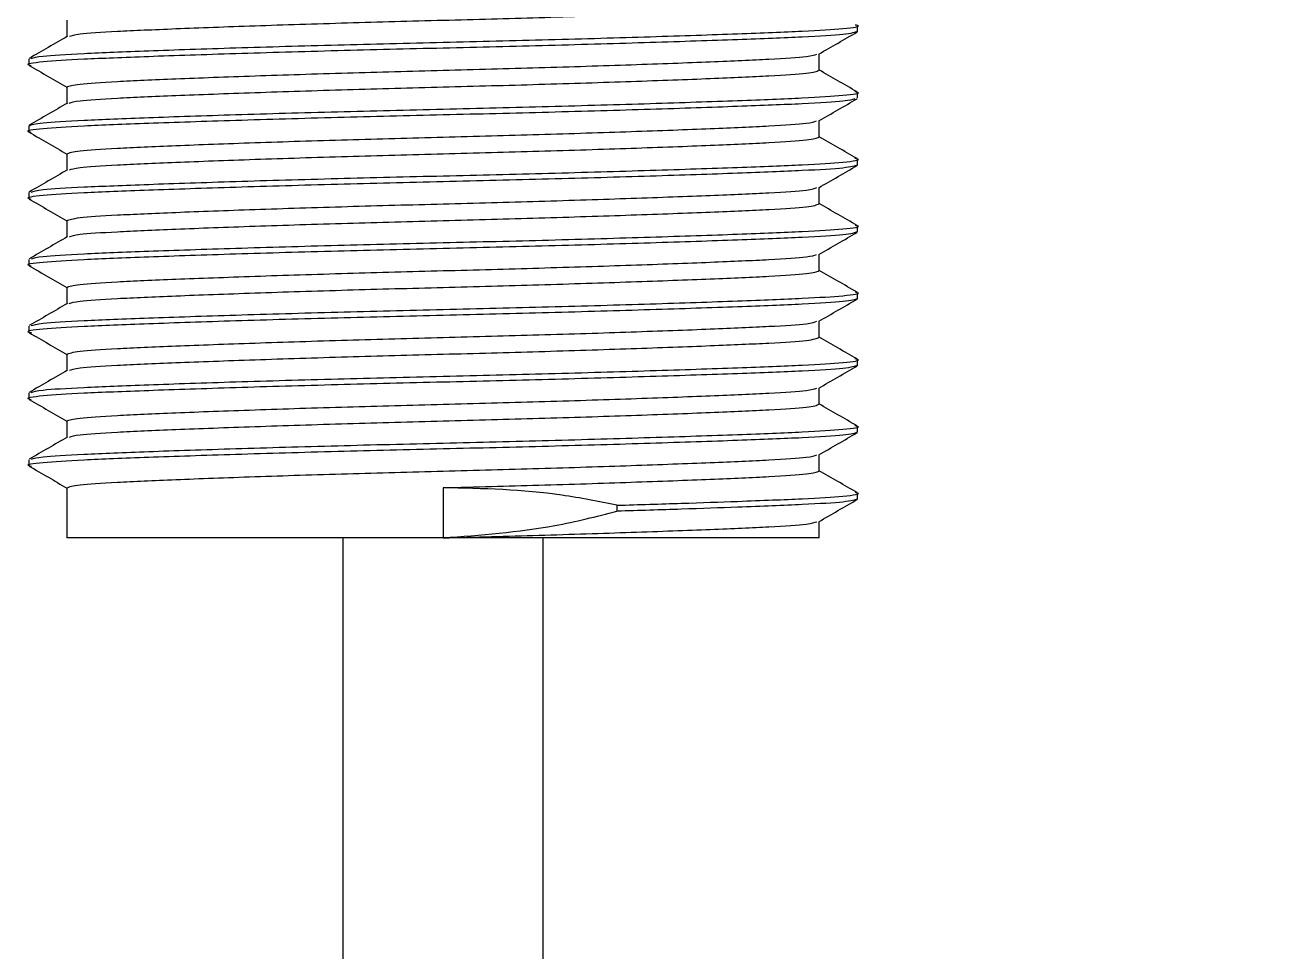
# Model space of a CAD drawing. Header units: millimetres. Extents: x 72 to 994, y 217 to 1414.
# Drawn here: x 824.4 to 899.4, y 900.8 to 956.2 of the extents above; entities that cross this region are included whole.
import ezdxf

# ---------------------------------------------------------------- set-up
doc = ezdxf.new("R2010")
doc.units = ezdxf.units.MM
doc.header["$LTSCALE"] = 5
doc.layers.add('LEVEL0', color=179, linetype='Continuous')
doc.styles.add('SLDTEXTSTYLE0', font='TXT', dxfattribs={"width": 0.75})
doc.dimstyles.new('SLDDIMSTYLE2', dxfattribs={"dimtxt": 17.5, "dimasz": 16.51, "dimexe": 0, "dimexo": 0.0625, "dimgap": 4.375, "dimtad": 1, "dimdec": 1, "dimlfac": 0.5, "dimrnd": 1e-09, "dimzin": 12, "dimdsep": 46, "dimtxsty": 'SLDTEXTSTYLE0', "dimblk1": 'CLOSED', "dimblk2": 'CLOSED', "dimsah": 1, "dimcen": 0.09, "dimadec": 0, "dimazin": 3, "dimtfac": 1, "dimtdec": 1, "dimtofl": 0, "dimtmove": 0, "dimatfit": 3, "dimldrblk": 'CLOSED', "dimfxl": 0, "dimfrac": 2, "dimtolj": 1, "dimtzin": 12, "dimarcsym": 0})

# ---------------------------------------------------------------- blocks, each defined once
blk = doc.blocks.new('_CLOSED')
at = {"color": 0, "linetype": 'ByBlock', "lineweight": -2}
for p, q in [((-1, 0.166667), (0, 0)), ((-1, 0.166667), (-1, -0.166667)), ((0, 0), (-1, -0.166667)), ((0, 0), (-1, 0))]:
    blk.add_line(p, q, dxfattribs=at)
blk = doc.blocks.new('_D_7')
at = {"layer": 'LEVEL0', "color": 7}
for p, q in [((898.39, 1052.931), (942.512, 1052.931)), ((937.512, 1052.931), (937.512, 1012.931)), ((904.39, 1012.931), (942.512, 1012.931)), ((937.512, 1012.931), (937.512, 902.781))]:
    blk.add_line(p, q, dxfattribs=at)
at = {"layer": 'LEVEL0', "color": 7, "xscale": 16.51, "yscale": 16.51}
for p, rotation in [((937.512, 1052.931, -12.199), 90.0000000000004), ((937.512, 1012.931, -12.199), 270.0000000000004)]:
    blk.add_blockref('_CLOSED', p, dxfattribs=dict(at, rotation=rotation))
at = {"layer": 'LEVEL0', "color": 7, "insert": (914.953, 902.781, -12.199), "char_height": 17.5, "attachment_point": 1, "rotation": 90, "style": 'SLDTEXTSTYLE0'}
blk.add_mtext('0-52 mm', dxfattribs=at)

msp = doc.modelspace()

# ---------------------------------------------------------------- linework, layer by layer
at = {"color": 7, "linetype": 'Continuous', "lineweight": 15}
for p, q in [((826.86, 956.531), (826.86, 955.548)), ((874.21, 955.854), (874.21, 956.209)), ((871.92, 953.531), (871.92, 954.514)), ((824.57, 954.209), (824.57, 953.853)), ((826.86, 952.531), (826.86, 951.548)), ((874.21, 951.854), (874.21, 952.209)), ((824.57, 950.209), (824.57, 949.854)), ((871.92, 949.531), (871.92, 950.514)), ((826.86, 948.531), (826.86, 947.548)), ((874.21, 947.854), (874.21, 948.209)), ((871.92, 945.531), (871.92, 946.514)), ((824.57, 946.209), (824.57, 945.853)), ((826.86, 944.531), (826.86, 943.548)), ((874.21, 943.854), (874.21, 944.209)), ((871.92, 941.531), (871.92, 942.514)), ((824.57, 942.209), (824.57, 941.854)), ((826.86, 940.531), (826.86, 939.548)), ((874.21, 939.854), (874.21, 940.209)), ((824.57, 938.209), (824.57, 937.853)), ((871.92, 937.531), (871.92, 938.514)), ((826.86, 936.531), (826.86, 935.548)), ((874.21, 935.854), (874.21, 936.209)), ((871.92, 933.531), (871.92, 934.514)), ((824.57, 934.209), (824.57, 933.854)), ((826.86, 932.531), (826.86, 931.548)), ((874.21, 931.853), (874.21, 932.209)), ((871.92, 929.531), (871.92, 930.514)), ((824.57, 930.209), (824.57, 929.854)), ((826.86, 928.531), (826.86, 925.531)), ((859.803, 927.482), (859.803, 927.126)), ((874.21, 927.854), (874.21, 928.209)), ((871.92, 925.531), (871.92, 926.514)), ((849.39, 925.531), (826.86, 925.531)), ((843.39, 925.531), (843.39, 844.425)), ((871.92, 925.531), (849.39, 925.531)), ((855.39, 844.425), (855.39, 925.531))]:
    msp.add_line(p, q, dxfattribs=at)
at = {"color": 8, "linetype": 'Continuous', "lineweight": 0}
msp.add_line((849.39, 928.531), (849.39, 925.531), dxfattribs=at)
at = {"color": 7, "linetype": 'Continuous', "lineweight": 15}
for points, knots in [([(827.012, 955.565), (827.146, 955.613), (827.439, 955.718), (829.69, 955.865), (833.243, 956.021), (837.993, 956.198), (843.526, 956.374), (849.39, 956.531), (855.254, 956.688), (860.788, 956.865), (865.535, 957.041), (869.1, 957.198), (871.462, 957.355), (871.766, 957.472), (871.92, 957.531)], [0, 0, 0, 0, 0.069703, 0.152938, 0.236174, 0.322351, 0.408527, 0.491763, 0.574999, 0.661175, 0.747352, 0.830588, 0.913823, 1, 1, 1, 1]), ([(824.727, 954.241), (824.876, 954.289), (825.199, 954.396), (827.687, 954.542), (831.602, 954.699), (836.835, 954.876), (842.93, 955.052), (849.391, 955.209), (855.849, 955.366), (861.95, 955.543), (867.163, 955.719), (871.149, 955.876), (873.532, 956.032), (874.503, 956.16), (874.12, 956.228), (874.067, 956.238)], [0, 0, 0, 0, 0.069663, 0.151655, 0.233647, 0.318535, 0.403423, 0.485415, 0.567406, 0.652295, 0.737183, 0.819174, 0.901166, 0.986054, 1, 1, 1, 1]), ([(874.21, 955.854), (874.04, 955.794), (873.706, 955.677), (871.103, 955.52), (867.176, 955.363), (861.946, 955.187), (855.85, 955.01), (849.39, 954.854), (842.931, 954.697), (836.831, 954.52), (831.617, 954.344), (827.632, 954.187), (825.247, 954.03), (824.277, 953.902), (824.664, 953.833), (824.721, 953.823)], [0, 0, 0, 0, 0.083558, 0.164265, 0.244971, 0.328529, 0.412087, 0.492794, 0.5735, 0.657058, 0.740616, 0.821323, 0.90203, 0.985587, 1, 1, 1, 1]), ([(826.89, 955.566), (826.508, 955.345), (825.744, 954.903), (824.98, 954.462), (824.598, 954.241)], [0, 0, 0, 0, 0.499983, 1, 1, 1, 1]), ([(871.895, 954.5), (872.277, 954.721), (873.041, 955.162), (873.806, 955.604), (874.188, 955.825)], [0, 0, 0, 0, 0.499981, 1, 1, 1, 1]), ([(826.86, 952.531), (827.015, 952.591), (827.318, 952.708), (829.681, 952.865), (833.246, 953.022), (837.993, 953.198), (843.527, 953.375), (849.39, 953.531), (855.254, 953.688), (860.787, 953.865), (865.537, 954.041), (869.091, 954.198), (871.352, 954.345), (871.646, 954.452), (871.782, 954.501)], [0, 0, 0, 0, 0.086052, 0.169167, 0.252282, 0.338333, 0.424385, 0.5075, 0.590615, 0.676667, 0.762718, 0.845833, 0.928948, 1, 1, 1, 1]), ([(824.596, 953.823), (824.978, 953.602), (825.733, 953.166), (826.488, 952.73), (826.86, 952.514)], [0, 0, 0, 0, 0.506344, 1, 1, 1, 1]), ([(826.999, 951.562), (827.135, 951.611), (827.429, 951.717), (829.689, 951.865), (833.243, 952.021), (837.993, 952.198), (843.526, 952.374), (849.39, 952.531), (855.254, 952.688), (860.788, 952.865), (865.535, 953.041), (869.1, 953.198), (871.462, 953.355), (871.766, 953.472), (871.92, 953.531)], [0, 0, 0, 0, 0.070997, 0.154117, 0.237237, 0.323294, 0.40935, 0.49247, 0.57559, 0.661647, 0.747704, 0.830823, 0.913943, 1, 1, 1, 1]), ([(874.182, 952.241), (873.799, 952.462), (873.046, 952.898), (872.292, 953.333), (871.92, 953.548)], [0, 0, 0, 0, 0.506992, 1, 1, 1, 1]), ([(874.046, 951.821), (873.898, 951.772), (873.575, 951.667), (871.093, 951.52), (867.179, 951.363), (861.946, 951.187), (855.85, 951.01), (849.39, 950.854), (842.931, 950.697), (836.831, 950.52), (831.617, 950.344), (827.632, 950.187), (825.247, 950.03), (824.277, 949.902), (824.666, 949.833), (824.723, 949.823)], [0, 0, 0, 0, 0.068926, 0.150904, 0.232881, 0.317755, 0.402628, 0.484606, 0.566583, 0.651456, 0.73633, 0.818307, 0.900285, 0.985158, 1, 1, 1, 1]), ([(824.57, 950.209), (824.74, 950.269), (825.075, 950.386), (827.677, 950.542), (831.605, 950.699), (836.834, 950.876), (842.93, 951.052), (849.391, 951.209), (855.849, 951.366), (861.95, 951.542), (867.163, 951.719), (871.148, 951.876), (873.535, 952.032), (874.504, 952.161), (874.111, 952.23), (874.051, 952.241)], [0, 0, 0, 0, 0.083491, 0.164134, 0.244777, 0.328268, 0.41176, 0.492402, 0.573045, 0.656536, 0.740028, 0.820671, 0.901313, 0.984805, 1, 1, 1, 1]), ([(826.886, 951.563), (826.504, 951.342), (825.739, 950.9), (824.975, 950.459), (824.593, 950.238)], [0, 0, 0, 0, 0.499979, 1, 1, 1, 1]), ([(871.887, 950.495), (872.269, 950.716), (873.033, 951.158), (873.798, 951.6), (874.18, 951.82)], [0, 0, 0, 0, 0.499978, 1, 1, 1, 1]), ([(826.86, 948.531), (827.015, 948.591), (827.318, 948.708), (829.681, 948.865), (833.246, 949.022), (837.993, 949.198), (843.527, 949.375), (849.39, 949.531), (855.254, 949.688), (860.787, 949.865), (865.538, 950.041), (869.09, 950.198), (871.336, 950.344), (871.628, 950.449), (871.761, 950.496)], [0, 0, 0, 0, 0.08625, 0.169556, 0.252862, 0.339112, 0.425362, 0.508668, 0.591974, 0.678224, 0.764474, 0.84778, 0.931086, 1, 1, 1, 1]), ([(824.597, 949.823), (824.979, 949.602), (825.733, 949.166), (826.488, 948.73), (826.86, 948.514)], [0, 0, 0, 0, 0.506356, 1, 1, 1, 1]), ([(827.012, 947.565), (827.145, 947.613), (827.438, 947.718), (829.69, 947.865), (833.243, 948.021), (837.993, 948.198), (843.526, 948.374), (849.39, 948.531), (855.254, 948.688), (860.788, 948.865), (865.535, 949.041), (869.1, 949.198), (871.462, 949.355), (871.766, 949.472), (871.92, 949.531)], [0, 0, 0, 0, 0.069747, 0.152978, 0.23621, 0.322383, 0.408555, 0.491787, 0.575019, 0.661191, 0.747364, 0.830596, 0.913827, 1, 1, 1, 1]), ([(874.181, 948.242), (873.799, 948.463), (873.045, 948.898), (872.292, 949.334), (871.92, 949.548)], [0, 0, 0, 0, 0.5071204, 1, 1, 1, 1]), ([(874.21, 947.854), (874.04, 947.794), (873.706, 947.677), (871.103, 947.52), (867.176, 947.363), (861.946, 947.187), (855.85, 947.01), (849.39, 946.854), (842.931, 946.697), (836.831, 946.52), (831.617, 946.344), (827.632, 946.187), (825.246, 946.03), (824.277, 945.901), (824.667, 945.833), (824.726, 945.822)], [0, 0, 0, 0, 0.083517, 0.164184, 0.24485, 0.328367, 0.411884, 0.492551, 0.573217, 0.656734, 0.740251, 0.820918, 0.901584, 0.985101, 1, 1, 1, 1]), ([(824.725, 946.24), (824.874, 946.289), (825.198, 946.395), (827.687, 946.542), (831.602, 946.699), (836.835, 946.876), (842.93, 947.052), (849.391, 947.209), (855.849, 947.366), (861.95, 947.542), (867.163, 947.719), (871.148, 947.876), (873.536, 948.032), (874.504, 948.162), (874.11, 948.231), (874.048, 948.242)], [0, 0, 0, 0, 0.069723, 0.151554, 0.233385, 0.318106, 0.402828, 0.484658, 0.566489, 0.651211, 0.735932, 0.817763, 0.899594, 0.984315, 1, 1, 1, 1]), ([(871.895, 946.5), (872.277, 946.721), (873.041, 947.162), (873.805, 947.604), (874.188, 947.825)], [0, 0, 0, 0, 0.49998, 1, 1, 1, 1]), ([(826.89, 947.566), (826.508, 947.345), (825.744, 946.903), (824.98, 946.461), (824.597, 946.24)], [0, 0, 0, 0, 0.499977, 1, 1, 1, 1]), ([(826.86, 944.531), (827.015, 944.591), (827.318, 944.708), (829.681, 944.865), (833.246, 945.022), (837.993, 945.198), (843.527, 945.375), (849.39, 945.531), (855.254, 945.688), (860.787, 945.865), (865.537, 946.041), (869.091, 946.198), (871.352, 946.345), (871.646, 946.452), (871.781, 946.501)], [0, 0, 0, 0, 0.086058, 0.16918, 0.252301, 0.33836, 0.424418, 0.507539, 0.590661, 0.676719, 0.762778, 0.845899, 0.92902, 1, 1, 1, 1]), ([(824.598, 945.822), (824.98, 945.601), (825.734, 945.165), (826.488, 944.729), (826.86, 944.514)], [0, 0, 0, 0, 0.506749, 1, 1, 1, 1]), ([(827.02, 943.566), (827.152, 943.614), (827.445, 943.719), (829.691, 943.865), (833.243, 944.021), (837.993, 944.198), (843.526, 944.374), (849.39, 944.531), (855.254, 944.688), (860.788, 944.865), (865.535, 945.041), (869.1, 945.198), (871.462, 945.355), (871.766, 945.472), (871.92, 945.531)], [0, 0, 0, 0, 0.068953, 0.152256, 0.235559, 0.321805, 0.408051, 0.491354, 0.574656, 0.660902, 0.747149, 0.830451, 0.913754, 1, 1, 1, 1]), ([(874.187, 944.238), (873.805, 944.459), (873.05, 944.895), (872.294, 945.332), (871.92, 945.548)], [0, 0, 0, 0, 0.5056302, 1, 1, 1, 1]), ([(824.735, 942.242), (824.882, 942.29), (825.205, 942.396), (827.688, 942.542), (831.602, 942.699), (836.835, 942.876), (842.93, 943.052), (849.391, 943.209), (855.849, 943.366), (861.95, 943.543), (867.163, 943.719), (871.149, 943.876), (873.532, 944.032), (874.503, 944.16), (874.121, 944.228), (874.068, 944.238)], [0, 0, 0, 0, 0.069007, 0.151068, 0.233129, 0.318089, 0.403049, 0.48511, 0.567171, 0.652131, 0.737091, 0.819153, 0.901214, 0.986174, 1, 1, 1, 1]), ([(874.21, 943.854), (874.04, 943.794), (873.706, 943.677), (871.103, 943.52), (867.176, 943.363), (861.946, 943.187), (855.85, 943.01), (849.39, 942.854), (842.931, 942.697), (836.831, 942.52), (831.617, 942.344), (827.632, 942.187), (825.248, 942.03), (824.277, 941.902), (824.661, 941.834), (824.716, 941.824)], [0, 0, 0, 0, 0.083599, 0.164346, 0.245093, 0.328692, 0.412291, 0.493038, 0.573785, 0.657384, 0.740983, 0.82173, 0.902477, 0.986076, 1, 1, 1, 1]), ([(826.893, 943.567), (826.511, 943.347), (825.747, 942.905), (824.983, 942.463), (824.601, 942.242)], [0, 0, 0, 0, 0.499979, 1, 1, 1, 1]), ([(871.887, 942.495), (872.269, 942.716), (873.033, 943.158), (873.798, 943.6), (874.18, 943.82)], [0, 0, 0, 0, 0.499978, 1, 1, 1, 1]), ([(826.86, 940.531), (827.015, 940.591), (827.318, 940.708), (829.681, 940.865), (833.246, 941.022), (837.993, 941.198), (843.527, 941.375), (849.39, 941.531), (855.254, 941.688), (860.787, 941.865), (865.538, 942.041), (869.09, 942.198), (871.336, 942.344), (871.628, 942.449), (871.761, 942.496)], [0, 0, 0, 0, 0.086248, 0.169553, 0.252857, 0.339106, 0.425354, 0.508658, 0.591963, 0.678211, 0.764459, 0.847764, 0.931069, 1, 1, 1, 1]), ([(824.594, 941.824), (824.976, 941.603), (825.732, 941.167), (826.487, 940.73), (826.86, 940.514)], [0, 0, 0, 0, 0.505842, 1, 1, 1, 1]), ([(827.002, 939.563), (827.137, 939.611), (827.431, 939.718), (829.69, 939.865), (833.243, 940.021), (837.993, 940.198), (843.526, 940.374), (849.39, 940.531), (855.254, 940.688), (860.788, 940.865), (865.535, 941.041), (869.1, 941.198), (871.462, 941.355), (871.766, 941.472), (871.92, 941.531)], [0, 0, 0, 0, 0.0707172, 0.153862, 0.2370069, 0.3230896, 0.4091724, 0.4923172, 0.575462, 0.6615448, 0.7476276, 0.8307724, 0.9139172, 1, 1, 1, 1]), ([(874.185, 940.239), (873.803, 940.46), (873.048, 940.897), (872.293, 941.333), (871.92, 941.548)], [0, 0, 0, 0, 0.506294, 1, 1, 1, 1]), ([(824.716, 938.238), (824.866, 938.288), (825.191, 938.395), (827.686, 938.542), (831.602, 938.699), (836.835, 938.876), (842.93, 939.052), (849.391, 939.209), (855.849, 939.366), (861.95, 939.542), (867.163, 939.719), (871.149, 939.876), (873.533, 940.032), (874.503, 940.161), (874.117, 940.229), (874.06, 940.239)], [0, 0, 0, 0, 0.070633, 0.152483, 0.234334, 0.319076, 0.403817, 0.485668, 0.567518, 0.65226, 0.737002, 0.818852, 0.900703, 0.985444, 1, 1, 1, 1]), ([(874.21, 939.854), (874.04, 939.794), (873.706, 939.677), (871.103, 939.52), (867.176, 939.363), (861.946, 939.187), (855.85, 939.01), (849.39, 938.853), (842.931, 938.697), (836.831, 938.52), (831.617, 938.344), (827.632, 938.187), (825.245, 938.03), (824.277, 937.901), (824.67, 937.832), (824.731, 937.821)], [0, 0, 0, 0, 0.08348, 0.164111, 0.244742, 0.328222, 0.411702, 0.492333, 0.572964, 0.656444, 0.739924, 0.820555, 0.901186, 0.984666, 1, 1, 1, 1]), ([(826.887, 939.564), (826.505, 939.343), (825.74, 938.901), (824.976, 938.459), (824.594, 938.238)], [0, 0, 0, 0, 0.4999819, 1, 1, 1, 1]), ([(871.894, 938.499), (872.276, 938.72), (873.04, 939.162), (873.804, 939.603), (874.187, 939.824)], [0, 0, 0, 0, 0.499979, 1, 1, 1, 1]), ([(826.86, 936.531), (827.015, 936.591), (827.318, 936.708), (829.681, 936.865), (833.246, 937.022), (837.993, 937.198), (843.527, 937.375), (849.39, 937.531), (855.254, 937.688), (860.787, 937.865), (865.537, 938.041), (869.091, 938.198), (871.349, 938.345), (871.643, 938.451), (871.778, 938.5)], [0, 0, 0, 0, 0.086087, 0.169235, 0.252383, 0.33847, 0.424557, 0.507705, 0.590853, 0.67694, 0.763027, 0.846175, 0.929323, 1, 1, 1, 1]), ([(824.599, 937.821), (824.982, 937.6), (825.735, 937.165), (826.489, 936.729), (826.86, 936.514)], [0, 0, 0, 0, 0.507104, 1, 1, 1, 1]), ([(827.004, 935.563), (827.138, 935.612), (827.432, 935.718), (829.69, 935.865), (833.243, 936.021), (837.993, 936.198), (843.526, 936.374), (849.39, 936.531), (855.254, 936.688), (860.788, 936.865), (865.535, 937.041), (869.1, 937.198), (871.462, 937.355), (871.766, 937.472), (871.92, 937.531)], [0, 0, 0, 0, 0.070568, 0.153726, 0.236884, 0.322981, 0.409077, 0.492236, 0.575394, 0.66149, 0.747587, 0.830745, 0.913903, 1, 1, 1, 1]), ([(874.18, 936.242), (873.798, 936.463), (873.045, 936.898), (872.291, 937.334), (871.92, 937.548)], [0, 0, 0, 0, 0.50735, 1, 1, 1, 1]), ([(874.21, 935.854), (874.04, 935.794), (873.706, 935.677), (871.103, 935.52), (867.176, 935.363), (861.946, 935.187), (855.85, 935.01), (849.39, 934.854), (842.931, 934.697), (836.831, 934.52), (831.617, 934.344), (827.631, 934.187), (825.249, 934.03), (824.278, 933.902), (824.659, 933.835), (824.712, 933.825)], [0, 0, 0, 0, 0.0836293, 0.1644051, 0.2451809, 0.3288101, 0.4124394, 0.4932152, 0.573991, 0.6576203, 0.7412495, 0.8220253, 0.9028011, 0.9864304, 1, 1, 1, 1]), ([(824.716, 934.238), (824.867, 934.288), (825.191, 934.395), (827.686, 934.542), (831.602, 934.699), (836.835, 934.876), (842.93, 935.052), (849.391, 935.209), (855.849, 935.366), (861.95, 935.543), (867.163, 935.719), (871.148, 935.876), (873.536, 936.032), (874.504, 936.162), (874.109, 936.231), (874.046, 936.242)], [0, 0, 0, 0, 0.0705007, 0.1522458, 0.2339909, 0.3186237, 0.4032564, 0.4850015, 0.5667466, 0.6513794, 0.7360121, 0.8177572, 0.8995023, 0.9841351, 1, 1, 1, 1]), ([(871.888, 934.496), (872.27, 934.717), (873.035, 935.159), (873.799, 935.6), (874.181, 935.821)], [0, 0, 0, 0, 0.4999822, 1, 1, 1, 1]), ([(826.887, 935.564), (826.505, 935.343), (825.741, 934.901), (824.977, 934.459), (824.594, 934.239)], [0, 0, 0, 0, 0.499977, 1, 1, 1, 1]), ([(826.86, 932.531), (827.015, 932.591), (827.318, 932.708), (829.681, 932.865), (833.246, 933.022), (837.993, 933.198), (843.527, 933.375), (849.39, 933.531), (855.254, 933.688), (860.787, 933.865), (865.538, 934.041), (869.09, 934.198), (871.338, 934.344), (871.631, 934.449), (871.764, 934.497)], [0, 0, 0, 0, 0.086219, 0.169495, 0.25277, 0.338989, 0.425208, 0.508484, 0.591759, 0.677978, 0.764197, 0.847473, 0.930748, 1, 1, 1, 1]), ([(824.593, 933.825), (824.975, 933.604), (825.731, 933.167), (826.487, 932.73), (826.86, 932.514)], [0, 0, 0, 0, 0.5055997, 1, 1, 1, 1]), ([(827.018, 931.566), (827.151, 931.614), (827.443, 931.719), (829.691, 931.865), (833.243, 932.021), (837.993, 932.198), (843.526, 932.374), (849.39, 932.531), (855.254, 932.688), (860.788, 932.865), (865.535, 933.041), (869.1, 933.198), (871.462, 933.355), (871.766, 933.472), (871.92, 933.531)], [0, 0, 0, 0, 0.069138, 0.152424, 0.23571, 0.321939, 0.408168, 0.491454, 0.57474, 0.66097, 0.747199, 0.830485, 0.913771, 1, 1, 1, 1]), ([(874.184, 932.24), (873.802, 932.461), (873.047, 932.897), (872.293, 933.333), (871.92, 933.548)], [0, 0, 0, 0, 0.5062762, 1, 1, 1, 1]), ([(824.732, 930.242), (824.88, 930.29), (825.203, 930.396), (827.688, 930.542), (831.602, 930.699), (836.835, 930.876), (842.93, 931.052), (849.391, 931.209), (855.849, 931.366), (861.95, 931.542), (867.163, 931.719), (871.149, 931.876), (873.534, 932.032), (874.503, 932.161), (874.116, 932.229), (874.058, 932.24)], [0, 0, 0, 0, 0.069175, 0.15114, 0.233105, 0.317966, 0.402826, 0.484791, 0.566756, 0.651617, 0.736477, 0.818442, 0.900407, 0.985268, 1, 1, 1, 1]), ([(874.21, 931.853), (874.04, 931.794), (873.706, 931.677), (871.103, 931.52), (867.176, 931.363), (861.946, 931.187), (855.85, 931.01), (849.39, 930.853), (842.931, 930.697), (836.831, 930.52), (831.617, 930.344), (827.633, 930.187), (825.245, 930.03), (824.277, 929.901), (824.672, 929.832), (824.734, 929.821)], [0, 0, 0, 0, 0.083454, 0.164061, 0.244668, 0.328123, 0.411577, 0.492184, 0.572791, 0.656245, 0.7397, 0.820307, 0.900914, 0.984368, 1, 1, 1, 1]), ([(826.893, 931.567), (826.511, 931.346), (825.746, 930.904), (824.982, 930.463), (824.6, 930.242)], [0, 0, 0, 0, 0.499975, 1, 1, 1, 1]), ([(871.892, 930.498), (872.274, 930.719), (873.039, 931.161), (873.803, 931.603), (874.185, 931.823)], [0, 0, 0, 0, 0.499977, 1, 1, 1, 1]), ([(826.86, 928.531), (827.015, 928.591), (827.318, 928.708), (829.681, 928.865), (833.246, 929.022), (837.993, 929.198), (843.527, 929.375), (849.39, 929.531), (855.254, 929.688), (860.787, 929.865), (865.537, 930.041), (869.091, 930.198), (871.346, 930.345), (871.639, 930.451), (871.774, 930.499)], [0, 0, 0, 0, 0.086127, 0.169314, 0.252502, 0.338629, 0.424756, 0.507943, 0.59113, 0.677257, 0.763384, 0.846572, 0.929759, 1, 1, 1, 1]), ([(824.601, 929.821), (824.983, 929.6), (825.736, 929.164), (826.489, 928.729), (826.86, 928.514)], [0, 0, 0, 0, 0.507348, 1, 1, 1, 1]), ([(849.39, 928.531), (851.322, 928.583), (855.254, 928.688), (860.788, 928.865), (865.535, 929.041), (869.1, 929.198), (871.462, 929.355), (871.766, 929.472), (871.92, 929.531)], [0, 0, 0, 0, 0.163773, 0.333333, 0.502893, 0.666667, 0.83044, 1, 1, 1, 1]), ([(874.187, 928.238), (873.805, 928.459), (873.049, 928.896), (872.294, 929.332), (871.92, 929.548)], [0, 0, 0, 0, 0.505717, 1, 1, 1, 1]), ([(859.803, 927.482), (858.706, 927.705), (855.277, 928.402), (851.773, 928.479), (849.39, 928.531)], [0, 0, 0, 0, 0.320154, 1, 1, 1, 1]), ([(859.803, 927.482), (861.117, 927.522), (863.735, 927.601), (867.604, 927.737), (871.152, 927.876), (873.531, 928.032), (874.503, 928.16), (874.121, 928.228), (874.067, 928.238)], [0, 0, 0, 0, 0.151862, 0.302532, 0.520186, 0.73784, 0.963183, 1, 1, 1, 1]), ([(874.21, 927.854), (874.04, 927.794), (873.705, 927.677), (871.106, 927.52), (867.612, 927.381), (863.733, 927.246), (861.117, 927.166), (859.803, 927.126)], [0, 0, 0, 0, 0.233956, 0.45993, 0.685904, 0.842333, 1, 1, 1, 1]), ([(871.891, 926.497), (872.273, 926.718), (873.037, 927.16), (873.801, 927.601), (874.183, 927.822)], [0, 0, 0, 0, 0.49998, 1, 1, 1, 1]), ([(849.39, 925.531), (851.633, 925.699), (854.511, 925.914), (857.953, 926.653), (859.186, 926.969), (859.803, 927.126)], [0, 0, 0, 0, 0.638018, 0.818887, 1, 1, 1, 1]), ([(849.39, 925.531), (851.322, 925.583), (855.254, 925.688), (860.787, 925.865), (865.538, 926.041), (869.09, 926.198), (871.343, 926.344), (871.636, 926.45), (871.77, 926.498)], [0, 0, 0, 0, 0.169199, 0.344377, 0.519555, 0.688754, 0.857953, 1, 1, 1, 1])]:
    msp.add_open_spline(points, degree=3, knots=knots, dxfattribs=at)

# ---------------------------------------------------------------- dimensions: what is measured, and where the dimension line sits
at = {"layer": 'LEVEL0', "color": 7}
dim = msp.add_linear_dim(base=(937.512, 1012.931), p1=(893.39, 1052.931), p2=(899.39, 1012.931), angle=90, text='0-52 mm', dimstyle='SLDDIMSTYLE2', dxfattribs=at)
dim.commit()
dim.dimension.update_dxf_attribs({"geometry": '_D_7', "text_midpoint": (937.512, 951.161), "dimtype": 160})

doc.saveas('drawing.dxf')
